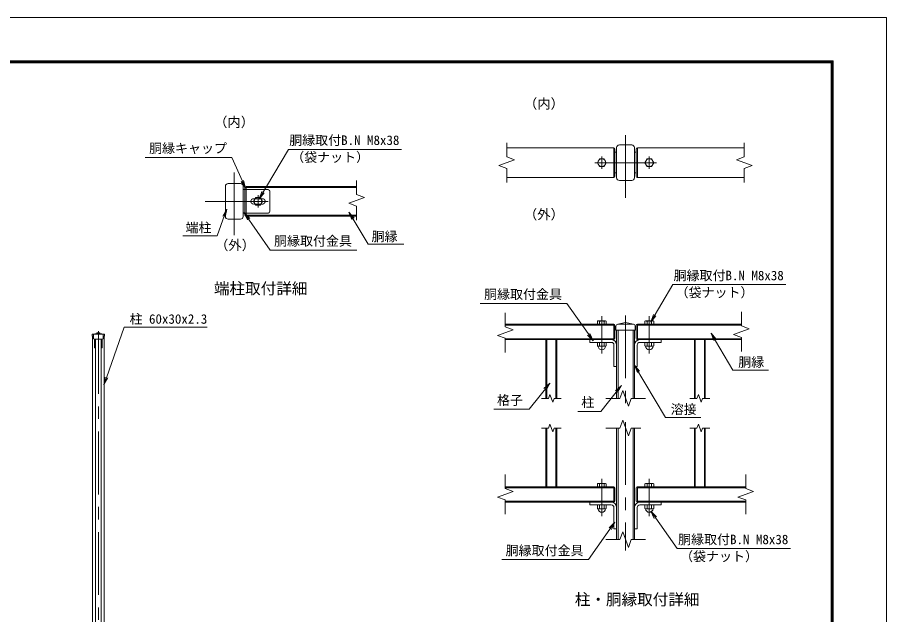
# Model space of a CAD drawing. Units: millimetres, scale not verified. Extents: x -4200 to 4200, y -2970 to 2970.
# Drawn here: x -192 to 4200, y -50 to 2970 of the extents above; entities that cross this region are included whole.
import ezdxf
from ezdxf.enums import TextEntityAlignment as Align

# ---------------------------------------------------------------- set-up
doc = ezdxf.new("R2010")
doc.units = ezdxf.units.MM
doc.header["$LTSCALE"] = 10
doc.linetypes.add('USER1', pattern=[50.8, 31.75, -6.35, 6.35, -6.35])
doc.linetypes.add('USER2', pattern=[0.375, 0.25, -0.125])
for name, color, linetype, lineweight in [('0-3_D-BMK', 2, 'USER1', 13), ('0-4_D-TTL-TXT', 7, 'Continuous', 18), ('0-5_D-STR-DIM', 7, 'Continuous', 13), ('0-6_0', 7, 'Continuous', 18), ('0-8_D-STR1', 1, 'Continuous', 18), ('0-9_D-STR-TXT', 7, 'Continuous', 13), ('0-A_D-TTL', 7, 'Continuous', 18), ('0-B_D-STR3', 3, 'Continuous', 13)]:
    doc.layers.add(name, color=color, linetype=linetype, lineweight=lineweight)
doc.styles.add('ＭＳ ゴシック', font='')
doc.styles.get('ＭＳ ゴシック').set_extended_font_data('MS Gothic')

# ---------------------------------------------------------------- blocks, each defined once
blk = doc.blocks.new('_Open')
at = {"layer": '0-6_0'}
blk.add_line((-10, 1.667), (0, 0), dxfattribs=at)
blk.add_lwpolyline([(-10, -1.667), (0, 0), (-10, 0)], dxfattribs=at)

msp = doc.modelspace()

# ---------------------------------------------------------------- linework, layer by layer
at = {"layer": '0-3_D-BMK'}
for p, q in [((2881.01, 2057.06), (2881.01, 2413.42)), ((2761.01, 2203.6), (2761.01, 2266.88)), ((3001.01, 2203.6), (3001.01, 2266.88)), ((904.16, 1868.95), (904.16, 2210.66)), ((3036.69, 2235.24), (2725.33, 2235.24)), ((1024.16, 2008.16), (1024.16, 2071.45)), ((1075.01, 2039.8), (733.3, 2039.8)), ((2761.01, 1458.59), (2761.01, 1270.48)), ((2881.01, 1463.54), (2881.01, 1013.54)), ((3001.01, 1458.59), (3001.01, 1270.48)), ((217.16, 1383.95), (217.16, -716.05)), ((2881.01, 923.54), (2881.01, 274.81)), ((2761.01, 636.59), (2761.01, 448.48)), ((3001.01, 636.59), (3001.01, 448.48))]:
    msp.add_line(p, q, dxfattribs=at)
at = {"layer": '0-5_D-STR-DIM'}
for p, q in [((2281.01, 2335.52), (2281.01, 2264.1)), ((3481.01, 2335.52), (3481.01, 2264.1)), ((2241.36, 2220.81), (2320.65, 2249.67)), ((2320.65, 2249.67), (2281.01, 2264.1)), ((3441.36, 2249.67), (3481.01, 2264.1)), ((3520.65, 2220.81), (3441.36, 2249.67)), ((2281.01, 2206.38), (2241.36, 2220.81)), ((2281.01, 2206.38), (2281.01, 2134.95)), ((3481.01, 2206.38), (3520.65, 2220.81)), ((3481.01, 2206.38), (3481.01, 2134.95)), ((1522.16, 2073.74), (1522.16, 2145.16)), ((1522.16, 2073.74), (1561.8, 2059.31)), ((1561.8, 2059.31), (1482.51, 2030.45)), ((1482.51, 2030.45), (1522.16, 2016.02)), ((1522.16, 1944.59), (1522.16, 2016.02)), ((2273.51, 1476.52), (2273.51, 1405.1)), ((3466.01, 1481.32), (3466.01, 1409.9)), ((3505.65, 1395.47), (3466.01, 1409.9)), ((2233.86, 1361.81), (2313.15, 1390.67)), ((2273.51, 1347.38), (2233.86, 1361.81)), ((2313.15, 1390.67), (2273.51, 1405.1)), ((3426.36, 1366.61), (3505.65, 1395.47)), ((3466.01, 1352.18), (3426.36, 1366.61)), ((2273.51, 1347.38), (2273.51, 1275.95)), ((3466.01, 1352.18), (3466.01, 1280.75)), ((2498.79, 1063.36), (2491.58, 1043.54)), ((2513.22, 1023.72), (2498.79, 1063.36)), ((2866.58, 1083.18), (2852.15, 1043.54)), ((2866.58, 1083.18), (2852.15, 1043.54)), ((2895.44, 1003.89), (2866.58, 1083.18)), ((2895.44, 1003.89), (2866.58, 1083.18)), ((3248.79, 1063.36), (3241.58, 1043.54)), ((3263.22, 1023.72), (3248.79, 1063.36)), ((2455.87, 1043.54), (2491.58, 1043.54)), ((2520.44, 1043.54), (2513.22, 1023.72)), ((2520.44, 1043.54), (2556.15, 1043.54)), ((2780.72, 1043.54), (2852.15, 1043.54)), ((2909.87, 1043.54), (2895.44, 1003.89)), ((2909.87, 1043.54), (2895.44, 1003.89)), ((2909.87, 1043.54), (2981.29, 1043.54)), ((3205.87, 1043.54), (3241.58, 1043.54)), ((3270.44, 1043.54), (3263.22, 1023.72)), ((3270.44, 1043.54), (3306.15, 1043.54)), ((2866.58, 933.18), (2852.15, 893.54)), ((2895.44, 853.89), (2866.58, 933.18)), ((2455.87, 893.54), (2491.58, 893.54)), ((2498.79, 913.36), (2491.58, 893.54)), ((2513.22, 873.72), (2498.79, 913.36)), ((2520.44, 893.54), (2513.22, 873.72)), ((2520.44, 893.54), (2556.15, 893.54)), ((2780.72, 893.54), (2852.15, 893.54)), ((2909.87, 893.54), (2895.44, 853.89)), ((2909.87, 893.54), (2958.79, 893.54)), ((3205.87, 893.54), (3241.58, 893.54)), ((3248.79, 913.36), (3241.58, 893.54)), ((3263.22, 873.72), (3248.79, 913.36)), ((3270.44, 893.54), (3263.22, 873.72)), ((3270.44, 893.54), (3306.15, 893.54)), ((2273.51, 659.32), (2273.51, 587.9)), ((3488.51, 659.32), (3488.51, 587.9)), ((2233.86, 544.61), (2313.15, 573.47)), ((2313.15, 573.47), (2273.51, 587.9)), ((3448.86, 544.61), (3528.15, 573.47)), ((3528.15, 573.47), (3488.51, 587.9)), ((2273.51, 530.18), (2233.86, 544.61)), ((2273.51, 530.18), (2273.51, 458.75)), ((3488.51, 530.18), (3448.86, 544.61)), ((3488.51, 530.18), (3488.51, 458.75)), ((2866.58, 369.72), (2852.15, 330.07)), ((2895.44, 290.43), (2866.58, 369.72)), ((2780.72, 330.07), (2852.15, 330.07)), ((2909.87, 330.07), (2895.44, 290.43)), ((2909.87, 330.07), (2981.29, 330.07))]:
    msp.add_line(p, q, dxfattribs=at)
at = {"layer": '0-8_D-STR1'}
for p, q in [((2281.01, 2310.24), (2821.01, 2310.24)), ((2821.01, 2160.24), (2821.01, 2310.24)), ((2822.51, 2309.49), (2821.01, 2309.49)), ((2827.01, 2304.99), (2827.01, 2165.49)), ((2827.01, 2289.03), (2836.01, 2289.03)), ((2836.01, 2311.44), (2836.01, 2159.04)), ((2849.81, 2325.24), (2912.21, 2325.24)), ((2926.01, 2159.04), (2926.01, 2311.44)), ((2935.01, 2289.03), (2926.01, 2289.03)), ((2935.01, 2304.99), (2935.01, 2165.49)), ((2939.51, 2309.49), (2941.01, 2309.49)), ((3481.01, 2310.24), (2941.01, 2310.24)), ((2941.01, 2160.24), (2941.01, 2310.24)), ((2281.01, 2160.24), (2821.01, 2160.24)), ((2822.51, 2160.99), (2821.01, 2160.99)), ((2827.01, 2184.03), (2836.01, 2184.03)), ((2935.01, 2184.03), (2926.01, 2184.03)), ((2939.51, 2160.99), (2941.01, 2160.99)), ((3481.01, 2160.24), (2941.01, 2160.24)), ((859.16, 2116), (859.16, 1963.6)), ((872.96, 2129.8), (935.36, 2129.8)), ((949.16, 1963.6), (949.16, 2116)), ((958.16, 2109.55), (958.16, 1970.05)), ((962.66, 2114.05), (964.16, 2114.05)), ((964.16, 2114.8), (1522.16, 2114.8)), ((2849.81, 2145.24), (2912.21, 2145.24)), ((958.16, 2099.8), (949.16, 2099.8)), ((958.16, 1979.8), (949.16, 1979.8)), ((872.96, 1949.8), (935.36, 1949.8)), ((962.66, 1965.55), (964.16, 1965.55)), ((2821.01, 1418.54), (2273.51, 1418.54)), ((2821.01, 1418.54), (2821.01, 1340.54)), ((2822.51, 1417.79), (2821.01, 1417.79)), ((2827.01, 1345.79), (2827.01, 1413.29)), ((2832.26, 1409.54), (2832.26, 1388.54)), ((2881.01, 1427.54), (2841.26, 1418.54)), ((2841.26, 1418.54), (2920.76, 1418.54)), ((2881.01, 1427.54), (2920.76, 1418.54)), ((2929.76, 1409.54), (2929.76, 1388.54)), ((2935.01, 1345.79), (2935.01, 1413.29)), ((2939.51, 1417.79), (2941.01, 1417.79)), ((2941.01, 1418.54), (3466.01, 1418.54)), ((2941.01, 1418.54), (2941.01, 1340.54)), ((185.91, 1365.95), (185.91, 1358.95)), ((209.66, 1371.16), (188.91, 1368.95)), ((188.91, 1368.95), (209.66, 1368.95)), ((192.16, 1364.35), (192.16, 1347.55)), ((196.76, 1368.95), (237.56, 1368.95)), ((224.66, 1371.16), (245.41, 1368.95)), ((224.66, 1368.95), (245.41, 1368.95)), ((242.16, 1364.35), (242.16, 1347.55)), ((248.41, 1365.95), (248.41, 1358.95)), ((2832.26, 1388.54), (2929.76, 1388.54)), ((2836.01, 1388.54), (2836.01, 1043.54)), ((2926.01, 1043.54), (2926.01, 1388.54)), ((185.91, 1358.95), (192.16, 1358.95)), ((187.16, 1358.95), (187.16, -701.05)), ((196.76, 1342.95), (237.56, 1342.95)), ((197.16, 1342.95), (197.16, 1301.95)), ((197.16, 1338.45), (203.16, 1338.45)), ((203.16, 1342.95), (203.16, -305.05)), ((231.16, 1342.95), (231.16, -305.05)), ((231.16, 1338.45), (237.16, 1338.45)), ((237.16, 1342.95), (237.16, 1301.95)), ((242.16, 1358.95), (248.41, 1358.95)), ((247.16, -701.05), (247.16, 1358.95)), ((2821.01, 1340.54), (2273.51, 1340.54)), ((2479.01, 1340.54), (2479.01, 1043.54)), ((2533.01, 1340.54), (2533.01, 1043.54)), ((2701.01, 1340.54), (2701.01, 1327.04)), ((2701.01, 1340.54), (2809.01, 1340.54)), ((2701.01, 1327.04), (2809.01, 1327.04)), ((2822.51, 1341.29), (2821.01, 1341.29)), ((2939.51, 1341.29), (2941.01, 1341.29)), ((2941.01, 1340.54), (3466.01, 1340.54)), ((3061.01, 1340.54), (2953.01, 1340.54)), ((3061.01, 1327.04), (2953.01, 1327.04)), ((3061.01, 1340.54), (3061.01, 1327.04)), ((3229.01, 1340.54), (3229.01, 1043.54)), ((3283.01, 1340.54), (3283.01, 1043.54)), ((201.16, 1297.95), (203.16, 1297.95)), ((231.16, 1297.95), (233.16, 1297.95)), ((2822.51, 1313.54), (2822.51, 1205.54)), ((2939.51, 1313.54), (2939.51, 1205.54)), ((2822.51, 1205.54), (2836.01, 1205.54)), ((2939.51, 1205.54), (2926.01, 1205.54)), ((2479.01, 893.54), (2479.01, 596.54)), ((2533.01, 893.54), (2533.01, 596.54)), ((2836.01, 893.54), (2836.01, 330.07)), ((2926.01, 330.07), (2926.01, 893.54)), ((3229.01, 893.54), (3229.01, 596.54)), ((3283.01, 893.54), (3283.01, 596.54)), ((2821.01, 596.54), (2273.51, 596.54)), ((2821.01, 596.54), (2821.01, 518.54)), ((2822.51, 595.79), (2821.01, 595.79)), ((2827.01, 523.79), (2827.01, 591.29)), ((2935.01, 523.79), (2935.01, 591.29)), ((2939.51, 595.79), (2941.01, 595.79)), ((2941.01, 596.54), (2941.01, 518.54)), ((2941.01, 596.54), (3488.51, 596.54)), ((2821.01, 518.54), (2273.51, 518.54)), ((2701.01, 518.54), (2701.01, 505.04)), ((2701.01, 518.54), (2809.01, 518.54)), ((2701.01, 505.04), (2809.01, 505.04)), ((2822.51, 519.29), (2821.01, 519.29)), ((2822.51, 491.54), (2822.51, 383.54)), ((2939.51, 519.29), (2941.01, 519.29)), ((2939.51, 491.54), (2939.51, 383.54)), ((2941.01, 518.54), (3488.51, 518.54)), ((3061.01, 518.54), (2953.01, 518.54)), ((3061.01, 505.04), (2953.01, 505.04)), ((3061.01, 518.54), (3061.01, 505.04)), ((2822.51, 383.54), (2836.01, 383.54)), ((2939.51, 383.54), (2926.01, 383.54))]:
    msp.add_line(p, q, dxfattribs=at)
at = {"layer": '0-8_D-STR1', "linetype": 'USER2'}
for p, q in [((964.16, 2110), (1522.16, 2110)), ((1072.16, 2099.8), (958.16, 2099.8)), ((1084.16, 1991.8), (1084.16, 2087.8)), ((1046.66, 2053.3), (1001.66, 2053.3)), ((1046.66, 2026.3), (1001.66, 2026.3)), ((1072.16, 1979.8), (958.16, 1979.8)), ((964.16, 1969.6), (1522.16, 1969.6)), ((2821.01, 1413.74), (2273.51, 1413.74)), ((2941.01, 1413.74), (3466.01, 1413.74)), ((2842.91, 1388.54), (2842.91, 1043.54)), ((2919.11, 1043.54), (2919.11, 1388.54)), ((2821.01, 1345.34), (2273.51, 1345.34)), ((2482.61, 1340.54), (2482.61, 1043.54)), ((2529.41, 1340.54), (2529.41, 1043.54)), ((2941.01, 1345.34), (3466.01, 1345.34)), ((3232.61, 1340.54), (3232.61, 1043.54)), ((3279.41, 1340.54), (3279.41, 1043.54)), ((2482.61, 893.54), (2482.61, 596.54)), ((2529.41, 893.54), (2529.41, 596.54)), ((2842.91, 893.54), (2842.91, 330.07)), ((2919.11, 330.07), (2919.11, 893.54)), ((3232.61, 893.54), (3232.61, 596.54)), ((3279.41, 893.54), (3279.41, 596.54)), ((2821.01, 591.74), (2273.51, 591.74)), ((2941.01, 591.74), (3488.51, 591.74)), ((2821.01, 523.34), (2273.51, 523.34)), ((2941.01, 523.34), (3488.51, 523.34))]:
    msp.add_line(p, q, dxfattribs=at)
at = {"layer": '0-8_D-STR1'}
msp.add_lwpolyline([(964.16, 2114.8), (964.16, 1964.8), (1522.16, 1964.8)], dxfattribs=at)
for centre, radius, start, end in [((2822.51, 2304.99), 4.5, 359.99996, 89.99996), ((2849.81, 2311.44), 13.8, 90.00002, 179.99999), ((2912.21, 2311.44), 13.8, 0, 90.00002), ((2939.51, 2304.99), 4.5, 90.00004, 180.00004), ((2822.51, 2165.49), 4.5, 269.99996, 359.99996), ((2849.81, 2159.04), 13.8, 179.99999, 270.00002), ((2912.21, 2159.04), 13.8, 270.00002, 0), ((2939.51, 2165.49), 4.5, 180.00004, 270.00004), ((872.96, 2116), 13.8, 90.00002, 179.99999), ((935.36, 2116), 13.8, 0, 90.00002), ((962.66, 2109.55), 4.5, 90.00004, 180.00004), ((872.96, 1963.6), 13.8, 179.99999, 270.00002), ((935.36, 1963.6), 13.8, 270.00002, 0), ((962.66, 1970.05), 4.5, 180.00004, 270.00004), ((2822.51, 1413.29), 4.5, 0, 90), ((2841.26, 1409.54), 9, 90, 180), ((2920.76, 1409.54), 9, 0, 90), ((2939.51, 1413.29), 4.5, 90, 180), ((188.91, 1365.95), 3, 90, 180), ((196.76, 1364.35), 4.6, 90, 180), ((237.56, 1364.35), 4.6, 0, 90), ((245.41, 1365.95), 3, 0, 90), ((196.76, 1347.55), 4.6, 180, 270), ((237.56, 1347.55), 4.6, 270, 0), ((2809.01, 1313.54), 27, 0, 90), ((2809.01, 1313.54), 13.5, 0, 90), ((2822.51, 1345.79), 4.5, 270, 0), ((2953.01, 1313.54), 27, 90, 180), ((2939.51, 1345.79), 4.5, 180, 270), ((2953.01, 1313.54), 13.5, 90, 180), ((201.16, 1301.95), 4, 180, 270), ((233.16, 1301.95), 4, 270, 0), ((2822.51, 591.29), 4.5, 0, 90), ((2939.51, 591.29), 4.5, 90, 180), ((2809.01, 491.54), 27, 0, 90), ((2809.01, 491.54), 13.5, 0, 90), ((2822.51, 523.79), 4.5, 270, 0), ((2953.01, 491.54), 27, 90, 180), ((2939.51, 523.79), 4.5, 180, 270), ((2953.01, 491.54), 13.5, 90, 180)]:
    msp.add_arc(centre, radius, start, end, dxfattribs=at)
at = {"layer": '0-8_D-STR1', "linetype": 'USER2'}
for centre, radius, start, end in [((1072.16, 2087.8), 12, 359.99999, 90), ((1001.66, 2039.8), 13.5, 90, 270), ((1046.66, 2039.8), 13.5, 270, 90), ((1072.16, 1991.8), 12, 270, 359.99999)]:
    msp.add_arc(centre, radius, start, end, dxfattribs=at)
at = {"layer": '0-9_D-STR-TXT'}
for points in [[(1749.03, 2302.82), (1177.16, 2302.82), (1030.54, 2052.94)], [(454.01, 2261.93), (891.77, 2261.93), (960.53, 2108.24)], [(644.23, 1866.34), (817.55, 1866.34), (865.11, 1998.68)], [(1523.35, 1793.18), (1085.58, 1793.18), (954.68, 1981.16)], [(1760.31, 1822.83), (1580.7, 1822.83), (1484.18, 1984.19)], [(3691.05, 1618.74), (3119.19, 1618.74), (3009.16, 1431.22)], [(2146.7, 1523.65), (2584.46, 1523.65), (2716.85, 1336.03)], [(767.8, 1404.26), (348.12, 1404.26), (246.03, 1113.21)], [(3603.23, 1186.43), (3423.63, 1186.43), (3313.82, 1372.33)], [(3262.11, 947.75), (3082.51, 947.75), (2926.94, 1209.85)], [(2214.78, 989.04), (2394.39, 989.04), (2497.74, 1118.51)], [(2640.56, 978.16), (2756.25, 978.16), (2859.6, 1107.63)], [(3713.93, 284.34), (3142.06, 284.34), (3009.67, 471.95)], [(2255.6, 228.33), (2693.36, 228.33), (2825.75, 415.94)]]:
    msp.add_lwpolyline(points, dxfattribs=at)
at = {"layer": '0-A_D-TTL'}
for points in [[(-4199.99, -2969.96), (4200.01, -2969.96), (4200.01, 2970.04), (-4199.99, 2970.04)], [(-3929.99, 2750.04), (3930.01, 2750.04), (3930.01, -2749.96), (-3929.99, -2749.96)], [(-3927.49, 2747.54), (3927.51, 2747.54), (3927.51, -2747.46), (-3927.49, -2747.46)], [(-3924.99, 2745.04), (3925.01, 2745.04), (3925.01, -2744.96), (-3924.99, -2744.96)], [(-3922.49, 2742.54), (3922.51, 2742.54), (3922.51, -2742.46), (-3922.49, -2742.46)], [(-3919.99, 2740.04), (3920.01, 2740.04), (3920.01, -2739.96), (-3919.99, -2739.96)]]:
    msp.add_lwpolyline(points, close=True, dxfattribs=at)
at = {"layer": '0-B_D-STR3'}
for p, q in [((2738.51, 2235.27), (2749.73, 2254.71)), ((3023.51, 2235.27), (3012.28, 2254.71)), ((2772.28, 2215.77), (2783.51, 2235.21)), ((2989.73, 2215.77), (2978.51, 2235.21)), ((1012.88, 2020.33), (1001.66, 2039.77)), ((1046.66, 2039.83), (1035.43, 2059.27)), ((2738.51, 1433.29), (2741.53, 1435.04)), ((2738.51, 1418.54), (2738.51, 1433.29)), ((2738.51, 1418.54), (2783.51, 1418.54)), ((2741.53, 1435.04), (2780.49, 1435.04)), ((2749.78, 1418.54), (2749.78, 1433.29)), ((2772.23, 1418.54), (2772.23, 1433.29)), ((2783.51, 1433.29), (2780.49, 1435.04)), ((2783.51, 1418.54), (2783.51, 1433.29)), ((2978.51, 1433.29), (2981.53, 1435.04)), ((2978.51, 1418.54), (2978.51, 1433.29)), ((3023.51, 1418.54), (2978.51, 1418.54)), ((3020.49, 1435.04), (2981.53, 1435.04)), ((2989.78, 1418.54), (2989.78, 1433.29)), ((3012.23, 1418.54), (3012.23, 1433.29)), ((3023.51, 1433.29), (3020.49, 1435.04)), ((3023.51, 1418.54), (3023.51, 1433.29)), ((209.66, 1373.87), (210.67, 1374.45)), ((209.66, 1368.95), (209.66, 1373.87)), ((224.66, 1368.95), (209.66, 1368.95)), ((223.65, 1374.45), (210.67, 1374.45)), ((213.42, 1368.95), (213.42, 1373.87)), ((220.9, 1368.95), (220.9, 1373.87)), ((224.66, 1373.87), (223.65, 1374.45)), ((224.66, 1368.95), (224.66, 1373.87)), ((2738.51, 1327.04), (2738.51, 1309.28)), ((2783.51, 1327.04), (2738.51, 1327.04)), ((2749.78, 1327.04), (2749.78, 1309.28)), ((2772.23, 1327.04), (2772.23, 1309.28)), ((2783.51, 1327.04), (2783.51, 1309.28)), ((2978.51, 1327.04), (2978.51, 1309.28)), ((2978.51, 1327.04), (3023.51, 1327.04)), ((2989.78, 1327.04), (2989.78, 1309.28)), ((3012.23, 1327.04), (3012.23, 1309.28)), ((3023.51, 1327.04), (3023.51, 1309.28)), ((2738.51, 1309.28), (2741.53, 1307.54)), ((2780.49, 1307.54), (2741.53, 1307.54)), ((2783.51, 1309.28), (2780.49, 1307.54)), ((2978.51, 1309.28), (2981.53, 1307.54)), ((2981.53, 1307.54), (3020.49, 1307.54)), ((3023.51, 1309.28), (3020.49, 1307.54)), ((2738.51, 611.29), (2741.53, 613.04)), ((2738.51, 596.54), (2738.51, 611.29)), ((2738.51, 596.54), (2783.51, 596.54)), ((2741.53, 613.04), (2780.49, 613.04)), ((2749.78, 596.54), (2749.78, 611.29)), ((2772.23, 596.54), (2772.23, 611.29)), ((2783.51, 611.29), (2780.49, 613.04)), ((2783.51, 596.54), (2783.51, 611.29)), ((2978.51, 611.29), (2981.53, 613.04)), ((2978.51, 596.54), (2978.51, 611.29)), ((3023.51, 596.54), (2978.51, 596.54)), ((3020.49, 613.04), (2981.53, 613.04)), ((2989.78, 596.54), (2989.78, 611.29)), ((3012.23, 596.54), (3012.23, 611.29)), ((3023.51, 611.29), (3020.49, 613.04)), ((3023.51, 596.54), (3023.51, 611.29)), ((2738.51, 505.04), (2738.51, 487.28)), ((2783.51, 505.04), (2738.51, 505.04)), ((2738.51, 487.28), (2741.53, 485.54)), ((2780.49, 485.54), (2741.53, 485.54)), ((2749.78, 505.04), (2749.78, 487.28)), ((2772.23, 505.04), (2772.23, 487.28)), ((2783.51, 487.28), (2780.49, 485.54)), ((2783.51, 505.04), (2783.51, 487.28)), ((2978.51, 505.04), (2978.51, 487.28)), ((2978.51, 505.04), (3023.51, 505.04)), ((2978.51, 487.28), (2981.53, 485.54)), ((2981.53, 485.54), (3020.49, 485.54)), ((2989.78, 505.04), (2989.78, 487.28)), ((3012.23, 505.04), (3012.23, 487.28)), ((3023.51, 487.28), (3020.49, 485.54)), ((3023.51, 505.04), (3023.51, 487.28))]:
    msp.add_line(p, q, dxfattribs=at)
for points in [[(2749.73, 2254.71), (2772.26, 2254.73), (2783.51, 2235.21)], [(3012.28, 2254.71), (2989.76, 2254.73), (2978.51, 2235.21)], [(2738.51, 2235.27), (2749.76, 2215.75), (2772.28, 2215.77)], [(3023.51, 2235.27), (3012.26, 2215.75), (2989.73, 2215.77)], [(1035.43, 2059.27), (1012.91, 2059.29), (1001.66, 2039.77)], [(1046.66, 2039.83), (1035.41, 2020.32), (1012.88, 2020.33)]]:
    msp.add_lwpolyline(points, dxfattribs=at)
for centre in [(2761.01, 2235.24), (3001.01, 2235.24), (1024.16, 2039.8)]:
    msp.add_circle(centre, 19.48, dxfattribs=at)
for centre, radius, start, end in [((2740.83, 1411.35), 23.7, 67.81236, 88.31726), ((2761.01, 1398.05), 36.98, 72.33186, 107.66814), ((2781.18, 1411.35), 23.7, 91.68274, 112.18764), ((2980.83, 1411.35), 23.7, 67.81236, 88.31726), ((3001.01, 1398.05), 36.98, 72.33186, 107.66814), ((3021.18, 1411.35), 23.7, 91.68274, 112.18764), ((210.44, 1366.56), 7.9, 67.81236, 88.31726), ((217.16, 1362.13), 12.33, 72.33186, 107.66814), ((223.89, 1366.56), 7.9, 91.68274, 112.18764), ((2740.83, 1331.22), 23.7, 271.68274, 292.18764), ((2761.01, 1309.08), 19.54, 184.51776, 355.48224), ((2761.01, 1344.52), 36.98, 252.33186, 287.66814), ((2781.18, 1331.22), 23.7, 247.81236, 268.31726), ((2980.83, 1331.22), 23.7, 271.68274, 292.18764), ((3001.01, 1309.08), 19.54, 184.51776, 355.48224), ((3001.01, 1344.52), 36.98, 252.33186, 287.66814), ((3021.18, 1331.22), 23.7, 247.81236, 268.31726), ((2740.83, 589.35), 23.7, 67.81236, 88.31726), ((2761.01, 576.05), 36.98, 72.33186, 107.66814), ((2781.18, 589.35), 23.7, 91.68274, 112.18764), ((2980.83, 589.35), 23.7, 67.81236, 88.31726), ((3001.01, 576.05), 36.98, 72.33186, 107.66814), ((3021.18, 589.35), 23.7, 91.68274, 112.18764), ((2740.83, 509.22), 23.7, 271.68274, 292.18764), ((2761.01, 487.08), 19.54, 184.51776, 355.48224), ((2761.01, 522.52), 36.98, 252.33186, 287.66814), ((2781.18, 509.22), 23.7, 247.81236, 268.31726), ((2980.83, 509.22), 23.7, 271.68274, 292.18764), ((3001.01, 487.08), 19.54, 184.51776, 355.48224), ((3001.01, 522.52), 36.98, 252.33186, 287.66814), ((3021.18, 509.22), 23.7, 247.81236, 268.31726)]:
    msp.add_arc(centre, radius, start, end, dxfattribs=at)

# ---------------------------------------------------------------- block references
at = {"layer": '0-9_D-STR-TXT', "xscale": 4, "yscale": 4}
for p, rotation in [((961.35, 2106.41), 294.10173), ((1029.52, 2051.21), 239.59716), ((865.79, 2000.57), 70.23082), ((953.54, 1982.8), 124.85094), ((1483.16, 1985.91), 120.88605), ((3008.14, 1429.5), 239.59724), ((2718, 1334.4), 305.20887), ((3312.8, 1374.05), 120.56993), ((2925.92, 1211.57), 120.69105), ((245.37, 1111.32), 250.67255), ((2498.99, 1120.07), 51.40169), ((2860.85, 1109.19), 51.40169), ((3008.52, 473.58), 125.20887), ((2826.9, 417.58), 54.79113)]:
    msp.add_blockref('_Open', p, dxfattribs=dict(at, rotation=rotation))

# ---------------------------------------------------------------- texts
at = {"layer": '0-4_D-TTL-TXT', "style": 'ＭＳ ゴシック'}
for s, p in [('端柱取付詳細', (801.13, 1553.05)), ('柱・胴縁取付詳細', (2624.66, -19.3))]:
    msp.add_text(s, height=57.7, dxfattribs=at).set_placement(p, align=Align.BOTTOM_LEFT)
at = {"layer": '0-9_D-STR-TXT', "style": 'ＭＳ ゴシック'}
for s, height, p in [('（内）', 49.49, (2367.27, 2494.1)), ('（内）', 49.49, (801.83, 2401.13)), ('胴縁取付B.N M8x38', 48.09, (1181.56, 2310.63)), ('胴縁キャップ', 48.09, (473.5, 2269.74)), ('（袋ナット）', 48.09, (1191.75, 2224.86)), ('（外）', 49.49, (2367.27, 1934.44)), ('端柱', 48.09, (657.61, 1868.51)), ('胴縁', 48.09, (1597.72, 1824.13)), ('（外）', 49.49, (806.78, 1778.93)), ('胴縁取付金具', 48.09, (1105.07, 1800.98)), ('胴縁取付B.N M8x38', 48.09, (3123.59, 1626.55)), ('胴縁取付金具', 48.09, (2166.19, 1531.45)), ('（袋ナット）', 48.09, (3133.78, 1540.78)), ('柱 60x30x2.3', 48.09, (374.84, 1406.63)), ('胴縁', 48.09, (3450.35, 1188.81)), ('格子', 48.09, (2231.52, 996.46)), ('柱', 48.09, (2657.3, 985.58)), ('溶接', 48.09, (3109.23, 950.13)), ('胴縁取付B.N M8x38', 48.09, (3146.47, 292.14)), ('胴縁取付金具', 48.09, (2275.08, 236.14)), ('（袋ナット）', 48.09, (3156.66, 206.37))]:
    msp.add_text(s, height=height, dxfattribs=at).set_placement(p, align=Align.BOTTOM_LEFT)

doc.saveas('drawing.dxf')
